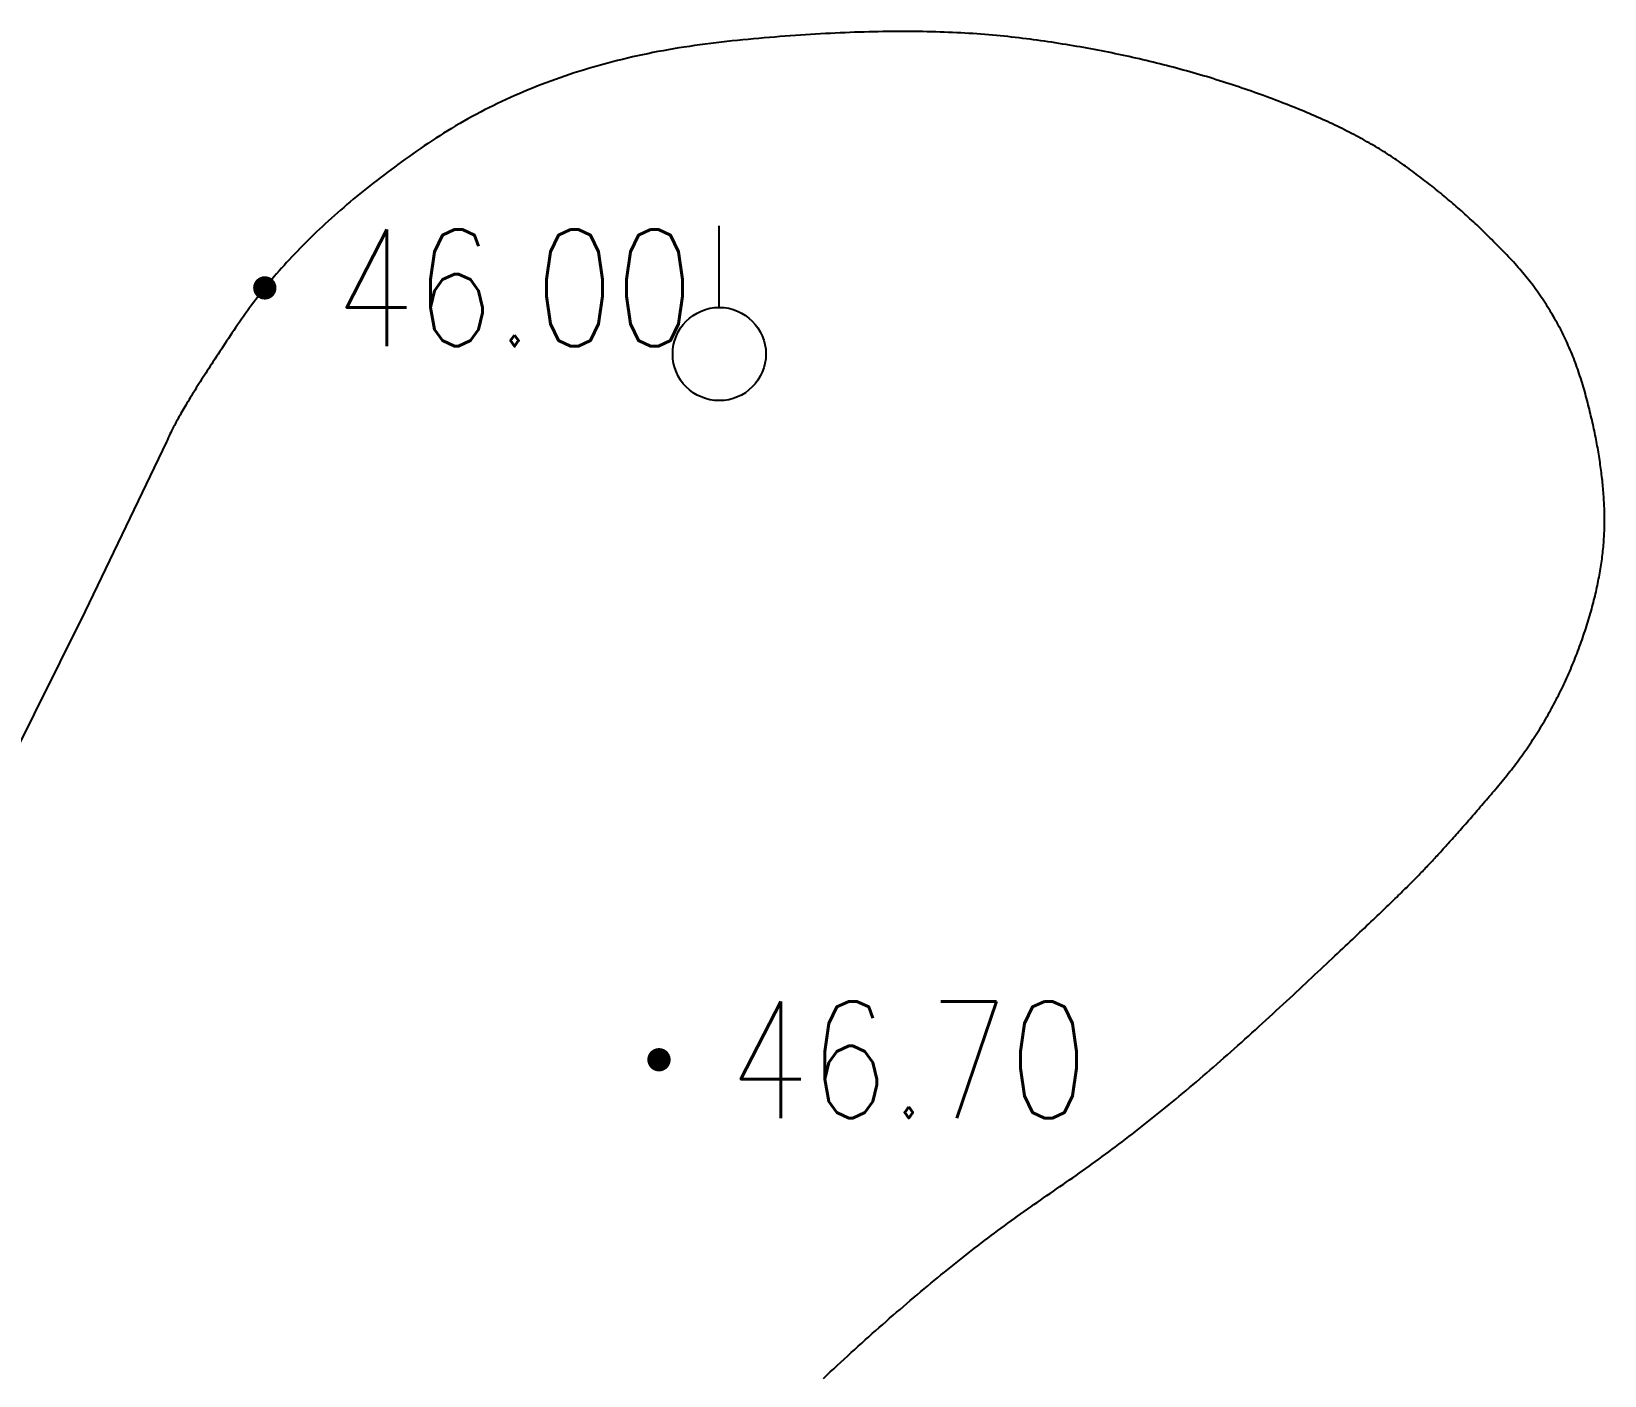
# Model space of a CAD drawing. Extents: x 39624947 to 39626627, y 3418539 to 3418836.
# Drawn here: x 39625128.67 to 39625155.67, y 3418766.27 to 3418789.33 of the extents above; entities that cross this region are included whole.
import ezdxf
from ezdxf.enums import TextEntityAlignment as Align

# ---------------------------------------------------------------- set-up
doc = ezdxf.new("R2010")
doc.units = 0
doc.layers.get('0').update_dxf_attribs({"linetype": 'CONTINUOUS'})
doc.layers.add('GCD', color=7, linetype='CONTINUOUS')
doc.layers.add('PUB_WALL', color=9, linetype='CONTINUOUS')
doc.styles.add('HZ', font='rs.shx', dxfattribs={"width": 0.8, "bigfont": 'hztxt.shx'})

# ---------------------------------------------------------------- blocks, each defined once
blk = doc.blocks.new('GC125')
blk.add_line((0, 0.8), (0, 2.2))
blk.add_circle((0, 0), 0.8)
blk = doc.blocks.new('GC200')
at = {"linetype": 'Continuous', "const_width": 0.2, "flags": 128}
blk.add_lwpolyline([(-0.1, 0, 1), (0.1, 0, 1)], format="xyb", close=True, dxfattribs=at)
blk = doc.blocks.new('111133333777777')
at = {"layer": 'PUB_WALL', "color": 252, "ltscale": 0.01}
for points in [[(39623338.564, 3418758.445), (39623338.623, 3418758.501), (39623338.682, 3418758.557), (39623338.742, 3418758.613), (39623338.801, 3418758.668), (39623338.861, 3418758.724), (39623338.921, 3418758.779), (39623338.981, 3418758.835), (39623339.042, 3418758.89), (39623339.102, 3418758.945), (39623339.162, 3418758.999), (39623339.223, 3418759.054), (39623339.283, 3418759.108), (39623339.343, 3418759.162), (39623339.402, 3418759.215), (39623339.462, 3418759.268), (39623339.522, 3418759.321), (39623339.582, 3418759.374), (39623339.641, 3418759.426), (39623339.701, 3418759.478), (39623339.76, 3418759.53), (39623339.819, 3418759.581), (39623339.879, 3418759.632), (39623339.938, 3418759.683), (39623339.997, 3418759.734), (39623340.056, 3418759.784), (39623340.115, 3418759.834), (39623340.173, 3418759.883), (39623340.232, 3418759.933), (39623340.291, 3418759.982), (39623340.349, 3418760.03), (39623340.408, 3418760.079), (39623340.466, 3418760.127), (39623340.524, 3418760.175), (39623340.582, 3418760.222), (39623340.641, 3418760.269), (39623340.699, 3418760.316), (39623340.756, 3418760.363), (39623340.814, 3418760.409), (39623340.872, 3418760.455), (39623340.93, 3418760.501), (39623340.987, 3418760.546), (39623341.045, 3418760.591), (39623341.102, 3418760.636), (39623341.16, 3418760.68), (39623341.217, 3418760.724), (39623341.274, 3418760.768), (39623341.331, 3418760.812), (39623341.388, 3418760.855), (39623341.445, 3418760.898), (39623341.502, 3418760.941), (39623341.558, 3418760.983), (39623341.615, 3418761.025), (39623341.671, 3418761.067), (39623341.728, 3418761.109), (39623341.784, 3418761.15), (39623341.841, 3418761.191), (39623341.897, 3418761.231), (39623341.953, 3418761.271), (39623342.009, 3418761.311), (39623342.065, 3418761.351), (39623342.121, 3418761.39), (39623342.176, 3418761.429), (39623342.232, 3418761.468), (39623342.288, 3418761.507), (39623342.343, 3418761.545), (39623342.399, 3418761.583), (39623342.454, 3418761.622), (39623342.51, 3418761.66), (39623342.565, 3418761.698), (39623342.621, 3418761.737), (39623342.677, 3418761.775), (39623342.732, 3418761.813), (39623342.788, 3418761.852), (39623342.843, 3418761.89), (39623342.899, 3418761.929), (39623342.955, 3418761.969), (39623343.011, 3418762.008), (39623343.067, 3418762.048), (39623343.123, 3418762.089), (39623343.179, 3418762.129), (39623343.235, 3418762.17), (39623343.292, 3418762.211), (39623343.348, 3418762.253), (39623343.405, 3418762.295), (39623343.461, 3418762.337), (39623343.518, 3418762.379), (39623343.575, 3418762.422), (39623343.632, 3418762.465), (39623343.689, 3418762.508), (39623343.746, 3418762.551), (39623343.803, 3418762.595), (39623343.86, 3418762.64), (39623343.918, 3418762.684), (39623343.975, 3418762.729), (39623344.032, 3418762.774), (39623344.09, 3418762.819), (39623344.148, 3418762.865), (39623344.205, 3418762.911), (39623344.263, 3418762.957), (39623344.321, 3418763.004), (39623344.379, 3418763.051), (39623344.437, 3418763.098), (39623344.496, 3418763.145), (39623344.554, 3418763.193), (39623344.612, 3418763.241), (39623344.671, 3418763.29), (39623344.729, 3418763.338), (39623344.788, 3418763.387), (39623344.846, 3418763.436), (39623344.905, 3418763.486), (39623344.964, 3418763.536), (39623345.023, 3418763.586), (39623345.082, 3418763.637), (39623345.141, 3418763.687), (39623345.2, 3418763.739), (39623345.26, 3418763.79), (39623345.319, 3418763.842), (39623345.379, 3418763.894), (39623345.438, 3418763.946), (39623345.498, 3418763.998), (39623345.557, 3418764.051), (39623345.617, 3418764.105), (39623345.677, 3418764.158), (39623345.737, 3418764.212), (39623345.797, 3418764.266), (39623345.857, 3418764.32), (39623345.918, 3418764.375), (39623345.978, 3418764.43), (39623346.038, 3418764.485), (39623346.098, 3418764.54), (39623346.158, 3418764.595), (39623346.217, 3418764.649), (39623346.276, 3418764.704), (39623346.335, 3418764.758), (39623346.393, 3418764.812), (39623346.452, 3418764.866), (39623346.509, 3418764.92), (39623346.566, 3418764.973), (39623346.623, 3418765.025), (39623346.678, 3418765.077), (39623346.733, 3418765.128), (39623346.787, 3418765.179), (39623346.841, 3418765.229), (39623346.894, 3418765.278), (39623346.946, 3418765.327), (39623346.998, 3418765.375), (39623347.049, 3418765.423), (39623347.099, 3418765.47), (39623347.148, 3418765.516), (39623347.197, 3418765.562), (39623347.245, 3418765.607), (39623347.293, 3418765.652), (39623347.34, 3418765.696), (39623347.386, 3418765.739), (39623347.431, 3418765.782), (39623347.476, 3418765.824), (39623347.52, 3418765.865), (39623347.564, 3418765.906), (39623347.606, 3418765.946), (39623347.648, 3418765.986), (39623347.69, 3418766.025), (39623347.73, 3418766.064), (39623347.77, 3418766.101), (39623347.81, 3418766.139), (39623347.848, 3418766.175), (39623347.886, 3418766.211), (39623347.924, 3418766.247), (39623347.96, 3418766.282), (39623347.996, 3418766.316), (39623348.032, 3418766.349), (39623348.066, 3418766.382), (39623348.1, 3418766.415), (39623348.133, 3418766.447), (39623348.166, 3418766.478), (39623348.198, 3418766.508), (39623348.229, 3418766.538), (39623348.259, 3418766.568), (39623348.289, 3418766.597), (39623348.318, 3418766.625), (39623348.347, 3418766.652), (39623348.375, 3418766.679), (39623348.402, 3418766.706), (39623348.428, 3418766.731), (39623348.454, 3418766.756), (39623348.479, 3418766.781), (39623348.503, 3418766.805), (39623348.527, 3418766.828), (39623348.55, 3418766.851), (39623348.573, 3418766.873), (39623348.594, 3418766.894), (39623348.615, 3418766.915), (39623348.636, 3418766.936), (39623348.656, 3418766.956), (39623348.675, 3418766.975), (39623348.694, 3418766.995), (39623348.714, 3418767.014), (39623348.732, 3418767.033), (39623348.751, 3418767.052), (39623348.769, 3418767.071), (39623348.787, 3418767.09), (39623348.805, 3418767.108), (39623348.824, 3418767.127), (39623348.842, 3418767.146), (39623348.86, 3418767.165), (39623348.879, 3418767.185), (39623348.898, 3418767.205), (39623348.917, 3418767.225), (39623348.936, 3418767.245), (39623348.955, 3418767.266), (39623348.975, 3418767.286), (39623348.995, 3418767.307), (39623349.014, 3418767.329), (39623349.034, 3418767.35), (39623349.054, 3418767.372), (39623349.075, 3418767.394), (39623349.095, 3418767.416), (39623349.116, 3418767.438), (39623349.137, 3418767.461), (39623349.158, 3418767.484), (39623349.179, 3418767.507), (39623349.2, 3418767.531), (39623349.221, 3418767.554), (39623349.243, 3418767.578), (39623349.265, 3418767.602), (39623349.287, 3418767.626), (39623349.309, 3418767.651), (39623349.331, 3418767.676), (39623349.354, 3418767.701), (39623349.376, 3418767.726), (39623349.399, 3418767.752), (39623349.422, 3418767.777), (39623349.445, 3418767.803), (39623349.468, 3418767.83), (39623349.492, 3418767.856), (39623349.515, 3418767.883), (39623349.539, 3418767.91), (39623349.563, 3418767.937), (39623349.587, 3418767.964), (39623349.611, 3418767.992), (39623349.635, 3418768.02), (39623349.66, 3418768.048), (39623349.685, 3418768.076), (39623349.71, 3418768.105), (39623349.735, 3418768.134), (39623349.76, 3418768.163), (39623349.785, 3418768.192), (39623349.811, 3418768.222), (39623349.836, 3418768.252), (39623349.862, 3418768.282), (39623349.888, 3418768.312), (39623349.914, 3418768.343), (39623349.941, 3418768.373), (39623349.967, 3418768.404), (39623349.994, 3418768.436), (39623350.021, 3418768.467), (39623350.048, 3418768.499), (39623350.075, 3418768.531), (39623350.102, 3418768.563), (39623350.129, 3418768.595), (39623350.156, 3418768.627), (39623350.183, 3418768.66), (39623350.21, 3418768.693), (39623350.237, 3418768.726), (39623350.264, 3418768.759), (39623350.291, 3418768.792), (39623350.317, 3418768.825), (39623350.344, 3418768.859), (39623350.37, 3418768.892), (39623350.396, 3418768.926), (39623350.422, 3418768.96), (39623350.447, 3418768.993), (39623350.473, 3418769.027), (39623350.498, 3418769.061), (39623350.523, 3418769.095), (39623350.548, 3418769.13), (39623350.572, 3418769.164), (39623350.597, 3418769.198), (39623350.621, 3418769.233), (39623350.645, 3418769.267), (39623350.668, 3418769.302), (39623350.692, 3418769.337), (39623350.715, 3418769.372), (39623350.738, 3418769.407), (39623350.761, 3418769.442), (39623350.784, 3418769.477), (39623350.807, 3418769.513), (39623350.829, 3418769.548), (39623350.851, 3418769.583), (39623350.873, 3418769.619), (39623350.895, 3418769.655), (39623350.916, 3418769.691), (39623350.938, 3418769.726), (39623350.959, 3418769.762), (39623350.98, 3418769.798), (39623351, 3418769.835), (39623351.021, 3418769.871), (39623351.041, 3418769.907), (39623351.061, 3418769.944), (39623351.081, 3418769.98), (39623351.101, 3418770.017), (39623351.12, 3418770.054), (39623351.139, 3418770.091), (39623351.158, 3418770.128), (39623351.177, 3418770.165), (39623351.196, 3418770.202), (39623351.214, 3418770.239), (39623351.233, 3418770.277), (39623351.251, 3418770.314), (39623351.269, 3418770.352), (39623351.286, 3418770.389), (39623351.304, 3418770.427), (39623351.321, 3418770.465), (39623351.338, 3418770.503), (39623351.355, 3418770.541), (39623351.371, 3418770.579), (39623351.388, 3418770.618), (39623351.404, 3418770.656), (39623351.42, 3418770.694), (39623351.436, 3418770.733), (39623351.451, 3418770.772), (39623351.467, 3418770.81), (39623351.482, 3418770.849), (39623351.497, 3418770.888), (39623351.512, 3418770.926), (39623351.526, 3418770.965), (39623351.54, 3418771.004), (39623351.554, 3418771.043), (39623351.568, 3418771.081), (39623351.582, 3418771.12), (39623351.595, 3418771.158), (39623351.608, 3418771.197), (39623351.621, 3418771.235), (39623351.634, 3418771.273), (39623351.646, 3418771.311), (39623351.659, 3418771.349), (39623351.671, 3418771.387), (39623351.682, 3418771.425), (39623351.694, 3418771.463), (39623351.705, 3418771.501), (39623351.716, 3418771.538), (39623351.727, 3418771.575), (39623351.737, 3418771.613), (39623351.748, 3418771.65), (39623351.758, 3418771.687), (39623351.768, 3418771.724), (39623351.777, 3418771.761), (39623351.787, 3418771.798), (39623351.796, 3418771.834), (39623351.805, 3418771.871), (39623351.813, 3418771.907), (39623351.822, 3418771.944), (39623351.83, 3418771.98), (39623351.838, 3418772.016), (39623351.846, 3418772.052), (39623351.853, 3418772.088), (39623351.86, 3418772.124), (39623351.867, 3418772.159), (39623351.874, 3418772.195), (39623351.881, 3418772.231), (39623351.887, 3418772.266), (39623351.893, 3418772.301), (39623351.899, 3418772.336), (39623351.905, 3418772.372), (39623351.91, 3418772.407), (39623351.915, 3418772.441), (39623351.92, 3418772.476), (39623351.925, 3418772.511), (39623351.929, 3418772.545), (39623351.933, 3418772.58), (39623351.937, 3418772.614), (39623351.941, 3418772.649), (39623351.945, 3418772.683), (39623351.948, 3418772.717), (39623351.951, 3418772.751), (39623351.954, 3418772.785), (39623351.956, 3418772.818), (39623351.958, 3418772.852), (39623351.961, 3418772.885), (39623351.962, 3418772.919), (39623351.964, 3418772.952), (39623351.965, 3418772.985), (39623351.966, 3418773.019), (39623351.967, 3418773.052), (39623351.968, 3418773.084), (39623351.968, 3418773.117), (39623351.969, 3418773.15), (39623351.969, 3418773.183), (39623351.969, 3418773.216), (39623351.968, 3418773.249), (39623351.968, 3418773.282), (39623351.967, 3418773.314), (39623351.966, 3418773.347), (39623351.965, 3418773.38), (39623351.963, 3418773.413), (39623351.962, 3418773.446), (39623351.96, 3418773.479), (39623351.958, 3418773.513), (39623351.956, 3418773.546), (39623351.954, 3418773.579), (39623351.952, 3418773.613), (39623351.949, 3418773.647), (39623351.947, 3418773.681), (39623351.944, 3418773.714), (39623351.941, 3418773.748), (39623351.938, 3418773.782), (39623351.934, 3418773.817), (39623351.931, 3418773.851), (39623351.927, 3418773.885), (39623351.923, 3418773.92), (39623351.919, 3418773.954), (39623351.915, 3418773.989), (39623351.91, 3418774.024), (39623351.906, 3418774.059), (39623351.901, 3418774.094), (39623351.896, 3418774.129), (39623351.891, 3418774.164), (39623351.886, 3418774.199), (39623351.88, 3418774.234), (39623351.875, 3418774.27), (39623351.869, 3418774.305), (39623351.863, 3418774.341), (39623351.857, 3418774.377), (39623351.851, 3418774.413), (39623351.844, 3418774.449), (39623351.838, 3418774.485), (39623351.831, 3418774.521), (39623351.824, 3418774.557), (39623351.817, 3418774.594), (39623351.81, 3418774.63), (39623351.802, 3418774.667), (39623351.794, 3418774.703), (39623351.787, 3418774.74), (39623351.779, 3418774.777), (39623351.771, 3418774.814), (39623351.762, 3418774.851), (39623351.754, 3418774.888), (39623351.745, 3418774.925), (39623351.736, 3418774.963), (39623351.727, 3418775), (39623351.718, 3418775.038), (39623351.709, 3418775.075), (39623351.699, 3418775.113), (39623351.69, 3418775.151), (39623351.68, 3418775.189), (39623351.67, 3418775.227), (39623351.66, 3418775.265), (39623351.649, 3418775.303), (39623351.639, 3418775.342), (39623351.628, 3418775.38), (39623351.617, 3418775.418), (39623351.606, 3418775.457), (39623351.594, 3418775.495), (39623351.583, 3418775.533), (39623351.571, 3418775.572), (39623351.559, 3418775.61), (39623351.547, 3418775.648), (39623351.534, 3418775.686), (39623351.521, 3418775.724), (39623351.508, 3418775.762), (39623351.495, 3418775.8), (39623351.482, 3418775.838), (39623351.468, 3418775.875), (39623351.454, 3418775.912), (39623351.439, 3418775.95), (39623351.425, 3418775.987), (39623351.41, 3418776.024), (39623351.394, 3418776.06), (39623351.379, 3418776.097), (39623351.363, 3418776.134), (39623351.347, 3418776.17), (39623351.331, 3418776.206), (39623351.314, 3418776.242), (39623351.298, 3418776.278), (39623351.281, 3418776.314), (39623351.263, 3418776.35), (39623351.246, 3418776.385), (39623351.228, 3418776.421), (39623351.21, 3418776.456), (39623351.191, 3418776.491), (39623351.172, 3418776.526), (39623351.154, 3418776.561), (39623351.134, 3418776.596), (39623351.115, 3418776.63), (39623351.095, 3418776.665), (39623351.075, 3418776.699), (39623351.055, 3418776.733), (39623351.034, 3418776.767), (39623351.013, 3418776.801), (39623350.992, 3418776.835), (39623350.971, 3418776.868), (39623350.949, 3418776.902), (39623350.927, 3418776.935), (39623350.905, 3418776.968), (39623350.883, 3418777.001), (39623350.86, 3418777.034), (39623350.837, 3418777.067), (39623350.814, 3418777.1), (39623350.79, 3418777.132), (39623350.766, 3418777.164), (39623350.742, 3418777.197), (39623350.718, 3418777.229), (39623350.693, 3418777.261), (39623350.668, 3418777.292), (39623350.643, 3418777.324), (39623350.618, 3418777.356), (39623350.592, 3418777.387), (39623350.566, 3418777.418), (39623350.54, 3418777.449), (39623350.514, 3418777.48), (39623350.487, 3418777.511), (39623350.46, 3418777.542), (39623350.433, 3418777.572), (39623350.405, 3418777.603), (39623350.377, 3418777.633), (39623350.35, 3418777.663), (39623350.322, 3418777.693), (39623350.294, 3418777.723), (39623350.265, 3418777.753), (39623350.237, 3418777.782), (39623350.208, 3418777.812), (39623350.18, 3418777.841), (39623350.151, 3418777.87), (39623350.122, 3418777.9), (39623350.094, 3418777.928), (39623350.065, 3418777.957), (39623350.036, 3418777.986), (39623350.007, 3418778.014), (39623349.978, 3418778.043), (39623349.949, 3418778.071), (39623349.92, 3418778.099), (39623349.891, 3418778.127), (39623349.862, 3418778.155), (39623349.833, 3418778.183), (39623349.804, 3418778.21), (39623349.775, 3418778.238), (39623349.746, 3418778.265), (39623349.717, 3418778.292), (39623349.688, 3418778.319), (39623349.659, 3418778.346), (39623349.629, 3418778.373), (39623349.6, 3418778.399), (39623349.571, 3418778.426), (39623349.541, 3418778.452), (39623349.512, 3418778.478), (39623349.483, 3418778.504), (39623349.453, 3418778.53), (39623349.424, 3418778.556), (39623349.394, 3418778.582), (39623349.365, 3418778.607), (39623349.335, 3418778.633), (39623349.305, 3418778.658), (39623349.276, 3418778.683), (39623349.246, 3418778.708), (39623349.216, 3418778.733), (39623349.187, 3418778.758), (39623349.157, 3418778.782), (39623349.127, 3418778.807), (39623349.097, 3418778.831), (39623349.067, 3418778.855), (39623349.037, 3418778.879), (39623349.008, 3418778.903), (39623348.978, 3418778.927), (39623348.948, 3418778.95), (39623348.918, 3418778.974), (39623348.887, 3418778.997), (39623348.857, 3418779.02), (39623348.827, 3418779.044), (39623348.797, 3418779.066), (39623348.767, 3418779.089), (39623348.737, 3418779.112), (39623348.706, 3418779.135), (39623348.676, 3418779.157), (39623348.646, 3418779.179), (39623348.615, 3418779.201), (39623348.585, 3418779.223), (39623348.555, 3418779.245), (39623348.524, 3418779.267), (39623348.493, 3418779.289), (39623348.462, 3418779.31), (39623348.431, 3418779.332), (39623348.4, 3418779.353), (39623348.368, 3418779.374), (39623348.337, 3418779.396), (39623348.305, 3418779.417), (39623348.272, 3418779.438), (39623348.24, 3418779.459), (39623348.207, 3418779.48), (39623348.173, 3418779.501), (39623348.139, 3418779.522), (39623348.105, 3418779.543), (39623348.071, 3418779.563), (39623348.036, 3418779.584), (39623348, 3418779.605), (39623347.965, 3418779.626), (39623347.929, 3418779.646), (39623347.892, 3418779.667), (39623347.855, 3418779.687), (39623347.818, 3418779.708), (39623347.78, 3418779.728), (39623347.742, 3418779.749), (39623347.704, 3418779.769), (39623347.665, 3418779.79), (39623347.626, 3418779.81), (39623347.586, 3418779.83), (39623347.546, 3418779.85), (39623347.506, 3418779.871), (39623347.465, 3418779.891), (39623347.424, 3418779.911), (39623347.383, 3418779.931), (39623347.341, 3418779.951), (39623347.299, 3418779.971), (39623347.256, 3418779.991), (39623347.213, 3418780.011), (39623347.17, 3418780.03), (39623347.126, 3418780.05), (39623347.082, 3418780.07), (39623347.037, 3418780.09), (39623346.993, 3418780.109), (39623346.947, 3418780.129), (39623346.902, 3418780.149), (39623346.856, 3418780.168), (39623346.809, 3418780.188), (39623346.762, 3418780.207), (39623346.715, 3418780.227), (39623346.667, 3418780.246), (39623346.62, 3418780.265), (39623346.571, 3418780.285), (39623346.522, 3418780.304), (39623346.473, 3418780.323), (39623346.424, 3418780.342), (39623346.374, 3418780.361), (39623346.324, 3418780.381), (39623346.273, 3418780.4), (39623346.222, 3418780.419), (39623346.171, 3418780.438), (39623346.119, 3418780.457), (39623346.067, 3418780.475), (39623346.014, 3418780.494), (39623345.961, 3418780.513), (39623345.908, 3418780.532), (39623345.854, 3418780.55), (39623345.8, 3418780.569), (39623345.746, 3418780.588), (39623345.692, 3418780.606), (39623345.637, 3418780.624), (39623345.582, 3418780.642), (39623345.527, 3418780.66), (39623345.472, 3418780.678), (39623345.416, 3418780.696), (39623345.36, 3418780.714), (39623345.305, 3418780.731), (39623345.249, 3418780.749), (39623345.193, 3418780.766), (39623345.136, 3418780.783), (39623345.08, 3418780.799), (39623345.024, 3418780.816), (39623344.967, 3418780.832), (39623344.91, 3418780.849), (39623344.854, 3418780.865), (39623344.797, 3418780.881), (39623344.74, 3418780.897), (39623344.683, 3418780.912), (39623344.625, 3418780.928), (39623344.568, 3418780.943), (39623344.51, 3418780.958), (39623344.453, 3418780.973), (39623344.395, 3418780.988), (39623344.337, 3418781.002), (39623344.279, 3418781.017), (39623344.221, 3418781.031), (39623344.163, 3418781.045), (39623344.104, 3418781.059), (39623344.046, 3418781.073), (39623343.987, 3418781.087), (39623343.928, 3418781.1), (39623343.87, 3418781.113), (39623343.811, 3418781.126), (39623343.751, 3418781.139), (39623343.692, 3418781.152), (39623343.633, 3418781.165), (39623343.573, 3418781.177), (39623343.514, 3418781.189), (39623343.454, 3418781.201), (39623343.394, 3418781.213), (39623343.334, 3418781.225), (39623343.274, 3418781.237), (39623343.214, 3418781.248), (39623343.154, 3418781.259), (39623343.093, 3418781.27), (39623343.033, 3418781.281), (39623342.972, 3418781.292), (39623342.911, 3418781.302), (39623342.85, 3418781.313), (39623342.789, 3418781.323), (39623342.728, 3418781.333), (39623342.667, 3418781.343), (39623342.605, 3418781.353), (39623342.544, 3418781.362), (39623342.482, 3418781.372), (39623342.421, 3418781.381), (39623342.359, 3418781.39), (39623342.297, 3418781.399), (39623342.235, 3418781.407), (39623342.172, 3418781.416), (39623342.11, 3418781.424), (39623342.047, 3418781.432), (39623341.984, 3418781.44), (39623341.921, 3418781.448), (39623341.857, 3418781.456), (39623341.793, 3418781.463), (39623341.729, 3418781.47), (39623341.664, 3418781.477), (39623341.599, 3418781.483), (39623341.534, 3418781.489), (39623341.468, 3418781.495), (39623341.401, 3418781.501), (39623341.334, 3418781.507), (39623341.267, 3418781.512), (39623341.199, 3418781.517), (39623341.13, 3418781.521), (39623341.062, 3418781.526), (39623340.992, 3418781.53), (39623340.922, 3418781.534), (39623340.852, 3418781.537), (39623340.781, 3418781.54), (39623340.71, 3418781.543), (39623340.638, 3418781.546), (39623340.566, 3418781.549), (39623340.493, 3418781.551), (39623340.42, 3418781.553), (39623340.346, 3418781.554), (39623340.272, 3418781.556), (39623340.197, 3418781.557), (39623340.122, 3418781.558), (39623340.046, 3418781.558), (39623339.97, 3418781.559), (39623339.893, 3418781.559), (39623339.816, 3418781.558), (39623339.739, 3418781.558), (39623339.66, 3418781.557), (39623339.582, 3418781.556), (39623339.503, 3418781.554), (39623339.423, 3418781.553), (39623339.343, 3418781.551), (39623339.262, 3418781.549), (39623339.181, 3418781.546), (39623339.1, 3418781.544), (39623339.018, 3418781.541), (39623338.935, 3418781.537), (39623338.852, 3418781.534), (39623338.769, 3418781.53), (39623338.685, 3418781.526), (39623338.6, 3418781.521), (39623338.516, 3418781.517), (39623338.43, 3418781.512), (39623338.344, 3418781.507), (39623338.258, 3418781.501), (39623338.171, 3418781.496), (39623338.084, 3418781.49), (39623337.996, 3418781.483), (39623337.907, 3418781.477), (39623337.819, 3418781.47), (39623337.729, 3418781.463), (39623337.639, 3418781.455), (39623337.549, 3418781.448), (39623337.458, 3418781.44), (39623337.367, 3418781.432), (39623337.275, 3418781.423), (39623337.183, 3418781.414), (39623337.091, 3418781.405), (39623336.999, 3418781.396), (39623336.907, 3418781.386), (39623336.815, 3418781.375), (39623336.723, 3418781.364), (39623336.631, 3418781.353), (39623336.538, 3418781.341), (39623336.446, 3418781.329), (39623336.355, 3418781.316), (39623336.264, 3418781.303), (39623336.173, 3418781.289), (39623336.083, 3418781.275), (39623335.993, 3418781.26), (39623335.903, 3418781.244), (39623335.814, 3418781.228), (39623335.726, 3418781.212), (39623335.638, 3418781.195), (39623335.55, 3418781.177), (39623335.463, 3418781.159), (39623335.376, 3418781.14), (39623335.289, 3418781.121), (39623335.204, 3418781.101), (39623335.118, 3418781.08), (39623335.033, 3418781.059), (39623334.948, 3418781.038), (39623334.864, 3418781.016), (39623334.78, 3418780.993), (39623334.697, 3418780.97), (39623334.614, 3418780.946), (39623334.531, 3418780.922), (39623334.449, 3418780.897), (39623334.367, 3418780.872), (39623334.286, 3418780.846), (39623334.205, 3418780.819), (39623334.125, 3418780.792), (39623334.045, 3418780.765), (39623333.965, 3418780.737), (39623333.886, 3418780.708), (39623333.807, 3418780.679), (39623333.729, 3418780.649), (39623333.651, 3418780.618), (39623333.574, 3418780.588), (39623333.497, 3418780.556), (39623333.42, 3418780.524), (39623333.344, 3418780.491), (39623333.269, 3418780.458), (39623333.193, 3418780.425), (39623333.119, 3418780.391), (39623333.044, 3418780.356), (39623332.97, 3418780.32), (39623332.897, 3418780.285), (39623332.824, 3418780.248), (39623332.751, 3418780.211), (39623332.679, 3418780.174), (39623332.607, 3418780.136), (39623332.536, 3418780.097), (39623332.465, 3418780.058), (39623332.394, 3418780.018), (39623332.324, 3418779.978), (39623332.254, 3418779.937), (39623332.185, 3418779.896), (39623332.116, 3418779.854), (39623332.048, 3418779.811), (39623331.98, 3418779.768), (39623331.913, 3418779.725), (39623331.846, 3418779.682), (39623331.779, 3418779.638), (39623331.713, 3418779.594), (39623331.648, 3418779.549), (39623331.582, 3418779.504), (39623331.518, 3418779.459), (39623331.454, 3418779.414), (39623331.39, 3418779.369), (39623331.327, 3418779.323), (39623331.264, 3418779.278), (39623331.202, 3418779.232), (39623331.141, 3418779.187), (39623331.08, 3418779.141), (39623331.019, 3418779.095), (39623330.959, 3418779.049), (39623330.9, 3418779.003), (39623330.841, 3418778.957), (39623330.782, 3418778.911), (39623330.724, 3418778.865), (39623330.667, 3418778.819), (39623330.61, 3418778.773), (39623330.554, 3418778.726), (39623330.498, 3418778.68), (39623330.442, 3418778.634), (39623330.387, 3418778.587), (39623330.333, 3418778.54), (39623330.279, 3418778.494), (39623330.226, 3418778.447), (39623330.173, 3418778.4), (39623330.121, 3418778.353), (39623330.069, 3418778.306), (39623330.017, 3418778.259), (39623329.967, 3418778.212), (39623329.916, 3418778.165), (39623329.867, 3418778.118), (39623329.817, 3418778.07), (39623329.769, 3418778.023), (39623329.721, 3418777.975), (39623329.673, 3418777.928), (39623329.626, 3418777.88), (39623329.579, 3418777.833), (39623329.533, 3418777.785), (39623329.487, 3418777.737), (39623329.442, 3418777.689), (39623329.397, 3418777.641), (39623329.353, 3418777.593), (39623329.31, 3418777.545), (39623329.267, 3418777.497), (39623329.224, 3418777.449), (39623329.182, 3418777.4), (39623329.14, 3418777.352), (39623329.099, 3418777.303), (39623329.059, 3418777.255), (39623329.019, 3418777.206), (39623328.979, 3418777.158), (39623328.941, 3418777.109), (39623328.902, 3418777.06), (39623328.864, 3418777.011), (39623328.827, 3418776.962), (39623328.79, 3418776.913), (39623328.753, 3418776.864), (39623328.717, 3418776.815), (39623328.682, 3418776.766), (39623328.647, 3418776.717), (39623328.613, 3418776.668), (39623328.579, 3418776.62), (39623328.545, 3418776.572), (39623328.512, 3418776.524), (39623328.479, 3418776.476), (39623328.447, 3418776.428), (39623328.416, 3418776.381), (39623328.384, 3418776.335), (39623328.354, 3418776.289), (39623328.323, 3418776.243), (39623328.293, 3418776.198), (39623328.264, 3418776.153), (39623328.234, 3418776.109), (39623328.206, 3418776.066), (39623328.177, 3418776.023), (39623328.15, 3418775.98), (39623328.122, 3418775.938), (39623328.095, 3418775.897), (39623328.068, 3418775.856), (39623328.042, 3418775.816), (39623328.016, 3418775.776), (39623327.991, 3418775.737), (39623327.966, 3418775.698), (39623327.942, 3418775.66), (39623327.918, 3418775.622), (39623327.894, 3418775.585), (39623327.871, 3418775.548), (39623327.848, 3418775.512), (39623327.826, 3418775.476), (39623327.804, 3418775.441), (39623327.782, 3418775.406), (39623327.761, 3418775.372), (39623327.74, 3418775.338), (39623327.72, 3418775.305), (39623327.7, 3418775.273), (39623327.681, 3418775.241), (39623327.662, 3418775.209), (39623327.643, 3418775.178), (39623327.625, 3418775.148), (39623327.607, 3418775.118), (39623327.59, 3418775.088), (39623327.573, 3418775.059), (39623327.556, 3418775.031), (39623327.54, 3418775.003), (39623327.525, 3418774.976), (39623327.509, 3418774.949), (39623327.495, 3418774.923), (39623327.48, 3418774.897), (39623327.466, 3418774.872), (39623327.453, 3418774.847), (39623327.44, 3418774.823), (39623327.427, 3418774.799), (39623327.415, 3418774.776), (39623327.403, 3418774.753), (39623327.391, 3418774.73), (39623327.379, 3418774.705), (39623327.365, 3418774.678), (39623327.352, 3418774.649), (39623327.337, 3418774.619), (39623327.322, 3418774.587), (39623327.307, 3418774.553), (39623327.291, 3418774.518)], [(39623327.291, 3418774.518), (39623325.898, 3418771.609), (39623324.588, 3418768.974), (39623323.36, 3418766.615), (39623322.213, 3418764.53), (39623321.149, 3418762.72), (39623320.166, 3418761.185), (39623319.266, 3418759.924), (39623318.447, 3418758.938)]]:
    blk.add_lwpolyline(points, dxfattribs=at)
ref = blk.add_blockref('GC200', (39623328.979, 3418777.158, 46), dxfattribs=at)
ref.add_attrib('height', '46.00', dxfattribs={"layer": 'GCD', "linetype": 'Continuous', "height": 2, "style": 'HZ', "width": 0.8}).set_placement((39623330.179, 3418777.158, 46), align=Align.MIDDLE_LEFT)
blk.add_blockref('GC125', (39623336.778, 3418776.024, 51.487), dxfattribs=at)
ref = blk.add_blockref('GC200', (39623335.743, 3418763.915, 46.7), dxfattribs=at)
ref.add_attrib('height', '46.70', dxfattribs={"layer": 'GCD', "linetype": 'Continuous', "height": 2, "style": 'HZ', "width": 0.8}).set_placement((39623336.943, 3418763.915, 46.7), align=Align.MIDDLE_LEFT)

msp = doc.modelspace()

# ---------------------------------------------------------------- block references
at = {"linetype": 'Continuous'}
msp.add_blockref('111133333777777', (1803.698, 7.776), dxfattribs=at)

doc.saveas('drawing.dxf')
